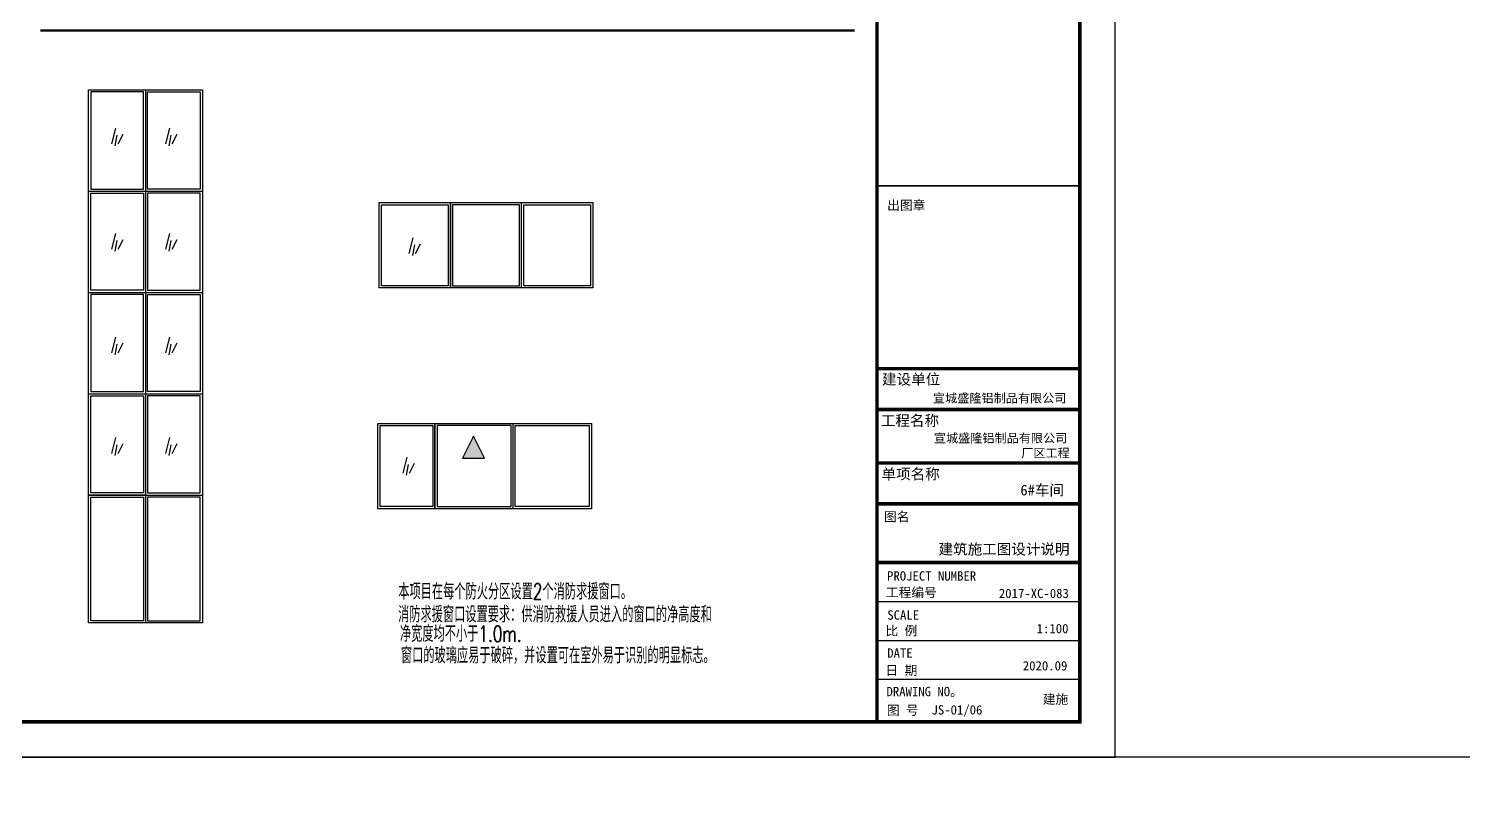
# Model space of a CAD drawing. Extents: x 1036631 to 1215829, y 514619 to 909419.
# Drawn here: x 1125806 to 1166130, y 782659 to 803921 of the extents above; entities that cross this region are included whole.
import ezdxf

# ---------------------------------------------------------------- set-up
doc = ezdxf.new("R2010")
doc.units = 0
doc.header["$LTSCALE"] = 1000
doc.header["$MEASUREMENT"] = 0
for name, color, linetype in [('PUB_TEXT', 7, 'Continuous'), ('PUB_TITLE', 4, 'Continuous'), ('WALL', 9, 'Continuous'), ('WINDOW', 4, 'Continuous'), ('图框', 7, 'Continuous')]:
    doc.layers.add(name, color=color, linetype=linetype)
doc.styles.add('_HZXY', font='romanc.shx', dxfattribs={"width": 1.2, "bigfont": 'hztxt.shx'})
doc.styles.add('宋体', font='')
doc.styles.add('黑体', font='simhei.ttf')
doc.styles.get('宋体').set_extended_font_data('NSimSun')

# ---------------------------------------------------------------- blocks, each defined once
blk = doc.blocks.new('c124df')
at = {"color": 251}
for p, q in [((1166277, 803634), (1166333, 803857)), ((1166325, 803607), (1166353, 803756)), ((1166366, 803635), (1166436, 803773))]:
    blk.add_line(p, q, dxfattribs=at)
at = {"layer": 'WINDOW'}
for p, q in [((1166855, 803152), (1166855, 804352)), ((1167855, 803152), (1167855, 804352))]:
    blk.add_line(p, q, dxfattribs=at)
for points in [[(1165855, 804352), (1168855, 804352), (1168855, 803152), (1165855, 803152)], [(1166855, 803152), (1165855, 803152), (1165855, 804352), (1166855, 804352)], [(1166825, 803182), (1165885, 803182), (1165885, 804322), (1166825, 804322)], [(1166885, 803182), (1167825, 803182), (1167825, 804322), (1166885, 804322)], [(1168825, 803182), (1167885, 803182), (1167885, 804322), (1168825, 804322)]]:
    blk.add_lwpolyline(points, close=True, dxfattribs=at)
blk = doc.blocks.new('46DFHSFHDHDFS')
at = {"color": 251}
for p, q in [((1128646, 795031), (1128702, 795254)), ((1129405, 795031), (1129461, 795254)), ((1128693, 795005), (1128722, 795153)), ((1128735, 795033), (1128804, 795170)), ((1129453, 795005), (1129481, 795153)), ((1129494, 795033), (1129563, 795170)), ((1128646, 793550), (1128702, 793773)), ((1128693, 793523), (1128722, 793672)), ((1128735, 793552), (1128804, 793689)), ((1129405, 793550), (1129461, 793773)), ((1129453, 793523), (1129481, 793672)), ((1129494, 793552), (1129563, 793689)), ((1128646, 792092), (1128702, 792315)), ((1128693, 792065), (1128722, 792214)), ((1128735, 792094), (1128804, 792231)), ((1129405, 792092), (1129461, 792315)), ((1129453, 792065), (1129481, 792214)), ((1129494, 792094), (1129563, 792231)), ((1128646, 790676), (1128702, 790899)), ((1128693, 790650), (1128722, 790798)), ((1128735, 790678), (1128804, 790815)), ((1129405, 790676), (1129461, 790899)), ((1129453, 790650), (1129481, 790798)), ((1129494, 790678), (1129563, 790815))]:
    blk.add_line(p, q, dxfattribs=at)
at = {"layer": 'WINDOW'}
for p, q in [((1129118, 795792), (1129118, 788292)), ((1128318, 794367), (1129918, 794367)), ((1128318, 792942), (1129918, 792942)), ((1128318, 791517), (1129918, 791517)), ((1128318, 790092), (1129918, 790092))]:
    blk.add_line(p, q, dxfattribs=at)
for points in [[(1129918, 788292), (1128318, 788292), (1128318, 795792), (1129918, 795792)], [(1128348, 794397), (1129088, 794397), (1129088, 795762), (1128348, 795762)], [(1129888, 794397), (1129148, 794397), (1129148, 795762), (1129888, 795762)], [(1128348, 794337), (1129088, 794337), (1129088, 792972), (1128348, 792972)], [(1129888, 794337), (1129148, 794337), (1129148, 792972), (1129888, 792972)], [(1128348, 791547), (1129088, 791547), (1129088, 792912), (1128348, 792912)], [(1129888, 791547), (1129148, 791547), (1129148, 792912), (1129888, 792912)], [(1128318, 791517), (1129118, 791517), (1129118, 790092), (1128318, 790092)], [(1128348, 791487), (1129088, 791487), (1129088, 790122), (1128348, 790122)], [(1129888, 791487), (1129148, 791487), (1129148, 790122), (1129888, 790122)], [(1129118, 788292), (1128318, 788292), (1128318, 790092), (1129118, 790092)], [(1129088, 788322), (1128348, 788322), (1128348, 790062), (1129088, 790062)], [(1129148, 788322), (1129888, 788322), (1129888, 790062), (1129148, 790062)]]:
    blk.add_lwpolyline(points, close=True, dxfattribs=at)
blk = doc.blocks.new('346REHFDFHD')
blk.add_hatch(color=256).paths.add_polyline_path([(1138902, 791101), (1138748, 791409), (1138594, 791101)])
at = {"color": 251}
for p, q in [((1137760, 790890), (1137816, 791113)), ((1137808, 790864), (1137836, 791012)), ((1137849, 790892), (1137919, 791029))]:
    blk.add_line(p, q, dxfattribs=at)
blk.add_lwpolyline([(1138902, 791101), (1138748, 791409), (1138594, 791101)], close=True)
at = {"layer": 'WINDOW'}
for p, q in [((1138205, 790390), (1138205, 791590)), ((1139305, 790390), (1139305, 791590))]:
    blk.add_line(p, q, dxfattribs=at)
for points in [[(1137405, 791590), (1140405, 791590), (1140405, 790390), (1137405, 790390)], [(1138205, 790390), (1137405, 790390), (1137405, 791590), (1138205, 791590)], [(1138175, 790420), (1137435, 790420), (1137435, 791560), (1138175, 791560)], [(1138235, 790420), (1139275, 790420), (1139275, 791560), (1138235, 791560)], [(1140375, 790420), (1139335, 790420), (1139335, 791560), (1140375, 791560)]]:
    blk.add_lwpolyline(points, close=True, dxfattribs=at)

msp = doc.modelspace()

# ---------------------------------------------------------------- linework, layer by layer
for p, q in [((1149649, 794353), (1155248, 794353)), ((1149649, 793203), (1155250, 793203)), ((1149649, 791699), (1155270, 791699)), ((1149649, 790549), (1155270, 790549))]:
    msp.add_line(p, q)
at = {"layer": 'PUB_TEXT'}
msp.add_line((1149649, 789728), (1149649, 795735), dxfattribs=at)
at = {"layer": 'PUB_TITLE'}
for points in [[(1096949, 783419), (1156349, 783419), (1156349, 825419), (1096949, 825419)], [(1096949, 716219), (1215829, 716219), (1215829, 783419), (1096949, 783419)]]:
    msp.add_lwpolyline(points, close=True, dxfattribs=at)
at = {"layer": 'PUB_TITLE', "const_width": 100}
msp.add_lwpolyline([(1099449, 784419), (1155349, 784419), (1155349, 824419), (1099449, 824419)], close=True, dxfattribs=at)
at = {"layer": 'WALL', "const_width": 59.9}
msp.add_lwpolyline([(1126130, 803868), (1149021, 803868)], dxfattribs=at)
at = {"layer": '图框', "color": 4}
msp.add_line((1149649, 824419), (1149649, 784419), dxfattribs=at)
at = {"layer": '图框', "color": 0}
for p, q in [((1149649, 794353), (1155327, 794353)), ((1149649, 788898), (1155349, 788898))]:
    msp.add_line(p, q, dxfattribs=at)
at = {"layer": '图框', "color": 4}
for points, const_width in [([(1149649, 824419), (1149649, 784419)], 98.6), ([(1149649, 794353), (1155327, 794353)], 99.6), ([(1149649, 793203), (1155329, 793203)], 99.6), ([(1149649, 791699), (1155349, 791699)], 99.6), ([(1149649, 790549), (1155349, 790549)], 99.6), ([(1149649, 788898), (1155349, 788898)], 99.6), ([(1149649, 787800), (1155349, 787800)], 40.3), ([(1149649, 786703), (1155349, 786703)], 40.3), ([(1149649, 785614), (1155349, 785614)], 40.3)]:
    msp.add_lwpolyline(points, dxfattribs=dict(at, const_width=const_width))
at = {"layer": '图框', "color": 4, "const_width": 98.6}
msp.add_lwpolyline([(1149649, 824419), (1155349, 824419), (1155349, 784419), (1149649, 784419)], close=True, dxfattribs=at)
at = {"layer": '图框', "color": 0}
for points, const_width in [([(1149649, 799501), (1155349, 799501)], 50), ([(1149649, 794353), (1155327, 794353)], 40.3), ([(1149649, 788898), (1155349, 788898)], 40.3)]:
    msp.add_lwpolyline(points, dxfattribs=dict(at, const_width=const_width))

# ---------------------------------------------------------------- block references
at = {"xscale": 2, "yscale": 2, "zscale": 2}
for name, p in [('46DFHSFHDHDFS', (-1129148, -789385)), ('c124df', (-1196051, -809677)), ('346REHFDFHD', (-1139187, -790366))]:
    msp.add_blockref(name, p, dxfattribs=at)

# ---------------------------------------------------------------- texts
at = {"layer": 'PUB_TEXT'}
for s, height, style, p in [('宣城盛隆铝制品有限公司', 250, '黑体', (1151224, 793401)), ('宣城盛隆铝制品有限公司', 250, '黑体', (1151248, 792276)), ('厂区工程', 250, '黑体', (1153706, 791856)), ('6#车间', 300, '黑体', (1153681, 790790)), ('建筑施工图设计说明', 300, '宋体', (1151380, 789127, 0)), ('2017-XC-083', 262.94, '黑体', (1153076, 787900)), ('1:100', 262.9, '黑体', (1154138, 786909)), ('2020.09', 262.9, '黑体', (1153749, 785864)), ('建施', 262.9, '黑体', (1154310, 784924)), ('JS-01/06', 262.9, '黑体', (1151182, 784623))]:
    msp.add_text(s, height=height, dxfattribs=dict(at, style=style)).set_placement(p)
at = {"layer": 'PUB_TEXT', "color": 64, "style": '_HZXY', "width": 0.7}
for s, p in [('本项目在每个防火分区设置2个消防求援窗口。', (1136195, 787859)), ('消防求援窗口设置要求：供消防救援人员进入的窗口的净高度和', (1136188, 787215)), ('净宽度均不小于1.0m.', (1136241, 786670)), ('窗口的玻璃应易于破碎，并设置可在室外易于识别的明显标志。', (1136268, 786061))]:
    msp.add_text(s, height=450, dxfattribs=at).set_placement(p)
at = {"layer": '图框', "color": 4, "style": '黑体'}
for s, height, p in [('出图章', 262.9, (1149935, 798821)), ('建设单位', 300, (1149790, 793906)), ('工程名称', 300, (1149757, 792744)), ('单项名称', 300, (1149777, 791240)), ('图名', 262.9, (1149846, 790058)), ('工程编号', 262.9, (1149898, 787927)), ('SCALE', 262.9, (1149940, 787291)), ('比 例', 262.9, (1149889, 786848)), ('DATE', 262.9, (1149938, 786222)), ('日 期', 262.9, (1149889, 785735)), ('DRAWING NO。', 262.94, (1149917, 785138)), ('图 号', 262.9, (1149926, 784613))]:
    msp.add_text(s, height=height, dxfattribs=at).set_placement(p)
at = {"layer": '图框', "color": 0, "style": '黑体'}
msp.add_text('PROJECT NUMBER', height=262.94, dxfattribs=at).set_placement((1149933, 788391))

doc.saveas('drawing.dxf')
